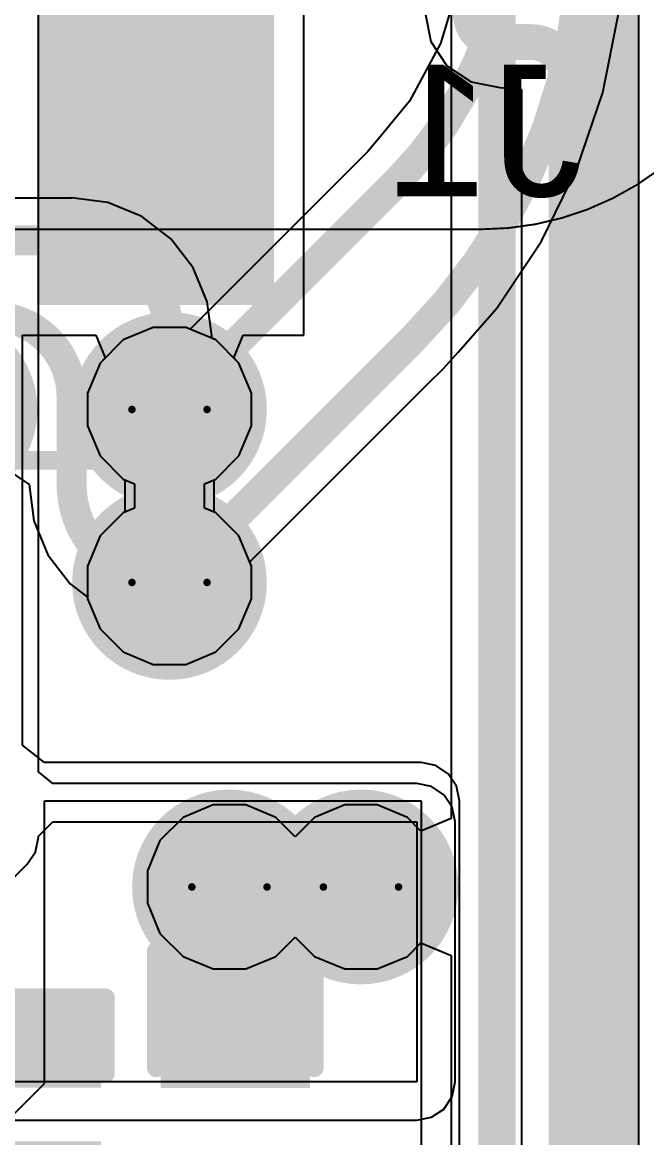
# Model space of a CAD drawing. Header units: inches. Extents: x -30 to 282, y -86 to 78.
# Drawn here: x -12.5 to -8.28, y -53.89 to -46.35 of the extents above; entities that cross this region are included whole.
import ezdxf

# ---------------------------------------------------------------- set-up
doc = ezdxf.new("R2010")
doc.units = ezdxf.units.IN
for name, color, linetype in [('Board Outline', 216, 'Continuous'), ('Bottom Layer', 5, 'Continuous'), ('Bottom Overlay', 54, 'Continuous'), ('Bottom Paste', 16, 'Continuous'), ('Bottom Solder', 6, 'Continuous'), ('Dimensions', 6, 'Continuous'), ('Drill Drawing', 1, 'Continuous'), ('GND 01', 76, 'Continuous'), ('GND 02', 16, 'Continuous'), ('PWR', 156, 'Continuous'), ('SIG 01', 90, 'Continuous'), ('Top Layer', 1, 'Continuous'), ('Top Overlay', 2, 'Continuous'), ('Top Paste', 8, 'Continuous'), ('Top Solder', 216, 'Continuous'), ('Via Holes', 16, 'Continuous')]:
    doc.layers.add(name, color=color, linetype=linetype)
doc.styles.add('Arial', font='', dxfattribs={"height": 0.2})
doc.styles.get('Arial').set_extended_font_data('Arial')

# ---------------------------------------------------------------- blocks, each defined once
blk = doc.blocks.new('B6B_ZR_SM4_TF_LF__SN__B_37')
at = {"layer": 'Bottom Layer'}
blk.add_hatch(color=5, dxfattribs=at).paths.add_polyline_path([(-6.5501, -0.125), (-5.0501, -0.125), (-5.0501, -2.425), (-6.5501, -2.425)])
at = {"layer": 'Bottom Paste'}
blk.add_hatch(color=16, dxfattribs=at).paths.add_polyline_path([(-6.5501, -0.125), (-5.0501, -0.125), (-5.0501, -2.425), (-6.5501, -2.425)])
at = {"layer": 'Bottom Solder'}
blk.add_hatch(color=6, dxfattribs=at).paths.add_polyline_path([(-6.6009, -0.0742), (-4.9993, -0.0742), (-4.9993, -2.4758), (-6.6009, -2.4758)])
at = {"layer": 'Bottom Overlay', "const_width": 0.127}
for points in [[(-6, 0.9749), (-6, 0.1061)], [(-4.3311, 0.9749), (-6, 0.9749)]]:
    blk.add_lwpolyline(points, dxfattribs=at)
at = {"layer": 'Bottom Overlay', "const_width": 0.0635}
for points in [[(-6.0318, 0.9749, 1), (-5.9683, 0.9749, 1)], [(-6.0318, 0.9749, 1), (-5.9683, 0.9749, 1)], [(-6.0318, 0.1061, 1), (-5.9683, 0.1061, 1)]]:
    blk.add_lwpolyline(points, format="xyb", close=True, dxfattribs=at)
blk = doc.blocks.new('C___0402_146')
at = {"layer": 'Top Layer'}
for points in [[(-0.6985, -0.3175), (-0.6985, 0.3175), (-0.2413, 0.3175), (-0.2413, -0.3175)], [(0.2413, -0.3175), (0.2413, 0.3175), (0.6985, 0.3175), (0.6985, -0.3175)]]:
    blk.add_hatch(color=1, dxfattribs=at).paths.add_polyline_path(points)
at = {"layer": 'Top Paste'}
for points in [[(-0.6985, -0.3175), (-0.6985, 0.3175), (-0.2413, 0.3175), (-0.2413, -0.3175)], [(0.2413, -0.3175), (0.2413, 0.3175), (0.6985, 0.3175), (0.6985, -0.3175)]]:
    blk.add_hatch(color=8, dxfattribs=at).paths.add_polyline_path(points)
at = {"layer": 'Top Solder'}
for points in [[(-0.7585, -0.3775), (-0.7585, 0.3775), (-0.1813, 0.3775), (-0.1813, -0.3775)], [(0.1813, -0.3775), (0.1813, 0.3775), (0.7585, 0.3775), (0.7585, -0.3775)]]:
    blk.add_hatch(color=216, dxfattribs=at).paths.add_polyline_path(points)
at = {"layer": 'Top Overlay', "const_width": 0.127}
for points in [[(-0.7874, 0.4064), (-0.7874, -0.4064)], [(-0.7874, 0.4064), (-0.2794, 0.4064)], [(0.7874, 0.4064), (0.2794, 0.4064)], [(0.7874, 0.4064), (0.7874, -0.4064)], [(-0.2794, -0.4064), (-0.7874, -0.4064)], [(0.2794, -0.4064), (0.7874, -0.4064)]]:
    blk.add_lwpolyline(points, dxfattribs=at)
at = {"layer": 'Top Overlay', "const_width": 0.0635}
for points in [[(-0.8191, 0.4064, 1), (-0.7556, 0.4064, 1)], [(-0.8191, 0.4064, 1), (-0.7556, 0.4064, 1)], [(-0.3112, 0.4064, 1), (-0.2477, 0.4064, 1)], [(0.2476, 0.4064, 1), (0.3111, 0.4064, 1)], [(0.7556, 0.4064, 1), (0.8191, 0.4064, 1)], [(0.7556, 0.4064, 1), (0.8191, 0.4064, 1)], [(-0.8191, -0.4064, 1), (-0.7556, -0.4064, 1)], [(-0.8191, -0.4064, 1), (-0.7556, -0.4064, 1)], [(-0.3112, -0.4064, 1), (-0.2477, -0.4064, 1)], [(0.2477, -0.4064, 1), (0.3111, -0.4064, 1)], [(0.7556, -0.4064, 1), (0.8191, -0.4064, 1)], [(0.7556, -0.4064, 1), (0.8191, -0.4064, 1)]]:
    blk.add_lwpolyline(points, format="xyb", close=True, dxfattribs=at)
blk = doc.blocks.new('C___0603_147')
at = {"layer": 'Top Layer'}
for points in [[(-0.381, 0.4445), (-0.381, -0.4445), (-1.143, -0.4445), (-1.143, 0.4445)], [(1.143, 0.4445), (1.143, -0.4445), (0.381, -0.4445), (0.381, 0.4445)]]:
    blk.add_hatch(color=1, dxfattribs=at).paths.add_polyline_path(points)
at = {"layer": 'Top Paste'}
for points in [[(-0.381, 0.4445), (-0.381, -0.4445), (-1.143, -0.4445), (-1.143, 0.4445)], [(1.143, 0.4445), (1.143, -0.4445), (0.381, -0.4445), (0.381, 0.4445)]]:
    blk.add_hatch(color=8, dxfattribs=at).paths.add_polyline_path(points)
at = {"layer": 'Top Solder'}
for points in [[(-0.321, 0.5045), (-0.321, -0.5045), (-1.203, -0.5045), (-1.203, 0.5045)], [(1.203, 0.5045), (1.203, -0.5045), (0.321, -0.5045), (0.321, 0.5045)]]:
    blk.add_hatch(color=216, dxfattribs=at).paths.add_polyline_path(points)
at = {"layer": 'Top Overlay', "const_width": 0.127}
for points in [[(-0.4572, 0.5334), (-1.2446, 0.5334)], [(-1.2446, 0.5334), (-1.2446, -0.5334)], [(0.4572, 0.5334), (1.2446, 0.5334)], [(1.2446, 0.5334), (1.2446, -0.5334)], [(-1.2446, -0.5334), (-0.4572, -0.5334)], [(1.2446, -0.5334), (0.4572, -0.5334)]]:
    blk.add_lwpolyline(points, dxfattribs=at)
at = {"layer": 'Top Overlay', "const_width": 0.0635}
for points in [[(-1.2764, 0.5334, 1), (-1.2129, 0.5334, 1)], [(-1.2764, 0.5334, 1), (-1.2129, 0.5334, 1)], [(-0.4889, 0.5334, 1), (-0.4254, 0.5334, 1)], [(0.4255, 0.5334, 1), (0.489, 0.5334, 1)], [(1.2128, 0.5334, 1), (1.2763, 0.5334, 1)], [(1.2128, 0.5334, 1), (1.2763, 0.5334, 1)], [(-1.2764, -0.5334, 1), (-1.2128, -0.5334, 1)], [(-1.2764, -0.5334, 1), (-1.2128, -0.5334, 1)], [(-0.4889, -0.5334, 1), (-0.4254, -0.5334, 1)], [(0.4254, -0.5334, 1), (0.4889, -0.5334, 1)], [(1.2128, -0.5334, 1), (1.2763, -0.5334, 1)], [(1.2128, -0.5334, 1), (1.2763, -0.5334, 1)]]:
    blk.add_lwpolyline(points, format="xyb", close=True, dxfattribs=at)

msp = doc.modelspace()

# ---------------------------------------------------------------- hatches: boundary and pattern name
at = {"layer": 'Bottom Layer'}
h = msp.add_hatch(color=5, dxfattribs=at)
edge = h.paths.add_edge_path()
edge.add_arc((-11.5035, -48.9672), 0.3, 0, 360)
h = msp.add_hatch(color=5, dxfattribs=at)
edge = h.paths.add_edge_path()
edge.add_arc((-11.5035, -50.1356), 0.3, 0, 360)
h = msp.add_hatch(color=5, dxfattribs=at)
edge = h.paths.add_edge_path()
edge.add_arc((-11.0983, -52.193), 0.3, 0, 360)
h = msp.add_hatch(color=5, dxfattribs=at)
edge = h.paths.add_edge_path()
edge.add_arc((-10.2093, -52.193), 0.3, 0, 360)
at = {"layer": 'GND 01'}
h = msp.add_hatch(color=76, dxfattribs=at)
edge = h.paths.add_edge_path()
edge.add_arc((-13.0541, -48.9672), 0.658, 0, 360)
h = msp.add_hatch(color=76, dxfattribs=at)
edge = h.paths.add_edge_path()
edge.add_arc((-11.5035, -48.9672), 0.658, 0, 360)
h = msp.add_hatch(color=76, dxfattribs=at)
edge = h.paths.add_edge_path()
edge.add_arc((-11.5035, -50.1356), 0.658, 0, 360)
h = msp.add_hatch(color=76, dxfattribs=at)
edge = h.paths.add_edge_path()
edge.add_arc((-11.0983, -52.193), 0.658, 0, 360)
h = msp.add_hatch(color=76, dxfattribs=at)
edge = h.paths.add_edge_path()
edge.add_arc((-10.2093, -52.193), 0.658, 0, 360)
at = {"layer": 'GND 02'}
h = msp.add_hatch(color=16, dxfattribs=at)
edge = h.paths.add_edge_path()
edge.add_arc((-13.0541, -48.9672), 0.658, 0, 360)
h = msp.add_hatch(color=16, dxfattribs=at)
edge = h.paths.add_edge_path()
edge.add_arc((-11.5035, -48.9672), 0.658, 0, 360)
h = msp.add_hatch(color=16, dxfattribs=at)
edge = h.paths.add_edge_path()
edge.add_arc((-11.5035, -50.1356), 0.658, 0, 360)
h = msp.add_hatch(color=16, dxfattribs=at)
edge = h.paths.add_edge_path()
edge.add_arc((-11.0983, -52.193), 0.658, 0, 360)
h = msp.add_hatch(color=16, dxfattribs=at)
edge = h.paths.add_edge_path()
edge.add_arc((-10.2093, -52.193), 0.658, 0, 360)
at = {"layer": 'PWR'}
h = msp.add_hatch(color=156, dxfattribs=at)
edge = h.paths.add_edge_path()
edge.add_arc((-11.5035, -48.9672), 0.3, 0, 360)
h = msp.add_hatch(color=156, dxfattribs=at)
edge = h.paths.add_edge_path()
edge.add_arc((-11.5035, -50.1356), 0.3, 0, 360)
h = msp.add_hatch(color=156, dxfattribs=at)
edge = h.paths.add_edge_path()
edge.add_arc((-11.0983, -52.193), 0.3, 0, 360)
h = msp.add_hatch(color=156, dxfattribs=at)
edge = h.paths.add_edge_path()
edge.add_arc((-10.2093, -52.193), 0.3, 0, 360)
at = {"layer": 'SIG 01'}
h = msp.add_hatch(color=90, dxfattribs=at)
edge = h.paths.add_edge_path()
edge.add_arc((-11.5035, -48.9672), 0.3, 0, 360)
h = msp.add_hatch(color=90, dxfattribs=at)
edge = h.paths.add_edge_path()
edge.add_arc((-11.5035, -50.1356), 0.3, 0, 360)
h = msp.add_hatch(color=90, dxfattribs=at)
edge = h.paths.add_edge_path()
edge.add_arc((-11.0983, -52.193), 0.3, 0, 360)
h = msp.add_hatch(color=90, dxfattribs=at)
edge = h.paths.add_edge_path()
edge.add_arc((-10.2093, -52.193), 0.3, 0, 360)
at = {"layer": 'Top Layer'}
h = msp.add_hatch(color=1, dxfattribs=at)
edge = h.paths.add_edge_path()
edge.add_arc((-11.5035, -48.9672), 0.3, 0, 360)
h = msp.add_hatch(color=1, dxfattribs=at)
edge = h.paths.add_edge_path()
edge.add_arc((-11.5035, -50.1356), 0.3, 0, 360)
h = msp.add_hatch(color=1, dxfattribs=at)
edge = h.paths.add_edge_path()
edge.add_arc((-11.0983, -52.193), 0.3, 0, 360)
h = msp.add_hatch(color=1, dxfattribs=at)
edge = h.paths.add_edge_path()
edge.add_arc((-10.2093, -52.193), 0.3, 0, 360)
at = {"layer": 'Via Holes'}
h = msp.add_hatch(color=7, dxfattribs=at)
edge = h.paths.add_edge_path()
edge.add_arc((-11.5035, -48.9672), 0.15, 0, 360)
h = msp.add_hatch(color=7, dxfattribs=at)
edge = h.paths.add_edge_path()
edge.add_arc((-11.5035, -50.1356), 0.15, 0, 360)
h = msp.add_hatch(color=7, dxfattribs=at)
edge = h.paths.add_edge_path()
edge.add_arc((-11.0983, -52.193), 0.15, 0, 360)
h = msp.add_hatch(color=7, dxfattribs=at)
edge = h.paths.add_edge_path()
edge.add_arc((-10.2093, -52.193), 0.15, 0, 360)

# ---------------------------------------------------------------- linework, layer by layer
at = {"layer": 'Board Outline', "const_width": 0.254}
msp.add_lwpolyline([(37.4947, -16.4465, -2.502525), (-17.2929, -16.4465)], format="xyb", dxfattribs=at)
at = {"layer": 'Bottom Layer'}
for p, q in [((-10.595, -48.4655), (-10.595, -45.6575)), ((-9.7766, -46.2879), (-9.7381, -46.4811)), ((-9.7381, -46.4811), (-9.6286, -46.645)), ((-9.6286, -46.645), (-9.4648, -46.7544)), ((-9.4648, -46.7544), (-9.2716, -46.7929)), ((-9.2716, -46.7929), (-9.2716, -46.7929)), ((-9.2716, -46.7929), (-9.1245, -46.8058)), ((-9.1245, -46.8058), (-9.1245, -46.9907)), ((-9.1245, -46.9907), (-9.1245, -50.9556)), ((-12.4966, -51.2352), (-12.4966, -48.4655)), ((-12.4966, -48.4655), (-12.0007, -48.4655)), ((-12.0007, -48.4655), (-11.9376, -48.6179)), ((-11.0694, -48.6179), (-11.0062, -48.4655)), ((-11.0062, -48.4655), (-10.595, -48.4655)), ((-11.9731, -48.6534), (-12.0575, -48.857)), ((-11.9376, -48.6179), (-11.9731, -48.6534)), ((-11.0338, -48.6534), (-11.0694, -48.6179)), ((-10.9495, -48.857), (-11.0338, -48.6534)), ((-12.0575, -48.857), (-12.0575, -49.0774)), ((-10.9495, -49.0774), (-10.9495, -48.857)), ((-12.0575, -49.0774), (-11.9731, -49.281)), ((-11.0338, -49.281), (-10.9495, -49.0774)), ((-11.9731, -49.281), (-11.8173, -49.4369)), ((-11.1897, -49.4369), (-11.0338, -49.281)), ((-11.8173, -49.4369), (-11.7399, -49.4689)), ((-11.7399, -49.4689), (-11.7399, -49.6339)), ((-11.2671, -49.4689), (-11.1897, -49.4369)), ((-11.2671, -49.6339), (-11.2671, -49.4689)), ((-11.7399, -49.6339), (-11.8173, -49.666)), ((-11.1897, -49.666), (-11.2671, -49.6339)), ((-11.8173, -49.666), (-11.9731, -49.8218)), ((-11.0338, -49.8218), (-11.1897, -49.666)), ((-11.9731, -49.8218), (-12.0575, -50.0254)), ((-10.9495, -50.0254), (-11.0338, -49.8218)), ((-12.0575, -50.0254), (-12.0575, -50.2458)), ((-10.9495, -50.2458), (-10.9495, -50.0254)), ((-12.0575, -50.2458), (-11.9731, -50.4494)), ((-11.0338, -50.4494), (-10.9495, -50.2458)), ((-11.9731, -50.4494), (-11.8173, -50.6053)), ((-11.1897, -50.6053), (-11.0338, -50.4494)), ((-11.8173, -50.6053), (-11.6137, -50.6896)), ((-11.3933, -50.6896), (-11.1897, -50.6053)), ((-11.6137, -50.6896), (-11.3933, -50.6896)), ((-9.1245, -50.9556), (-9.1245, -56.678)), ((-12.349, -51.3524), (-12.4966, -51.2352)), ((-9.8029, -51.3524), (-12.349, -51.3524)), ((-9.7038, -51.3721), (-9.8029, -51.3524)), ((-9.6198, -51.4283), (-9.7038, -51.3721)), ((-9.5637, -51.5123), (-9.6198, -51.4283)), ((-9.544, -51.6114), (-9.5637, -51.5123)), ((-12.349, -53.5199), (-12.349, -51.6114)), ((-12.349, -51.6114), (-9.8029, -51.6114)), ((-9.8029, -51.6114), (-9.8029, -57.781)), ((-9.544, -57.781), (-9.544, -51.6114)), ((-13.4605, -54.6314), (-12.349, -53.5199))]:
    msp.add_line(p, q, dxfattribs=at)
at = {"layer": 'Bottom Layer', "const_width": 0.2413}
for points in [[(-8.4519, -56.5255), (-8.4519, -38.6034)], [(-9.2716, -46.4847), (-9.0615, -46.4847)], [(-8.8202, -46.8467), (-8.8202, -46.726)], [(-8.8202, -46.9907), (-8.8202, -46.8467)], [(-8.8202, -50.9556), (-8.8202, -46.9907)], [(-8.8202, -56.678), (-8.8202, -50.9556)]]:
    msp.add_lwpolyline(points, dxfattribs=at)
for points in [[(-9.2716, -46.4847, -1), (-9.2716, -46.091)], [(-9.0615, -46.4847, -0.414214), (-8.8202, -46.726)]]:
    msp.add_lwpolyline(points, format="xyb", dxfattribs=at)
at = {"layer": 'Bottom Layer', "const_width": 0.1206}
for points in [[(-9.3319, -46.4847, 1), (-9.2112, -46.4847, 1)], [(-9.3319, -46.4847, 1), (-9.2112, -46.4847, 1)], [(-9.1218, -46.4847, 1), (-9.0012, -46.4847, 1)], [(-9.1218, -46.4847, 1), (-9.0012, -46.4847, 1)], [(-8.8805, -46.726, 1), (-8.7599, -46.726, 1)], [(-8.8805, -46.726, 1), (-8.7599, -46.726, 1)], [(-8.8805, -46.8467, 1), (-8.7599, -46.8467, 1)], [(-8.8805, -46.8467, 1), (-8.7599, -46.8467, 1)], [(-8.8805, -46.9907, 1), (-8.7599, -46.9907, 1)], [(-8.8805, -46.9907, 1), (-8.7599, -46.9907, 1)], [(-8.8805, -50.9556, 1), (-8.7599, -50.9556, 1)], [(-8.8805, -50.9556, 1), (-8.7599, -50.9556, 1)]]:
    msp.add_lwpolyline(points, format="xyb", close=True, dxfattribs=at)
at = {"layer": 'Dimensions', "const_width": 0.0127}
msp.add_lwpolyline([(-7.3991, -45.75, -0.414214), (-9.3991, -47.75)], format="xyb", dxfattribs=at)
msp.add_lwpolyline([(-25.3991, -47.75), (-9.3991, -47.75)], dxfattribs=at)
at = {"layer": 'Dimensions', "const_width": 0.00635}
msp.add_lwpolyline([(-9.4023, -47.75, 1), (-9.3959, -47.75, 1)], format="xyb", close=True, dxfattribs=at)
msp.add_lwpolyline([(-9.4023, -47.75, 1), (-9.3959, -47.75, 1)], format="xyb", close=True, dxfattribs=at)
at = {"layer": 'Drill Drawing'}
for points, const_width in [([(-11.2495, -48.9672, 1), (-11.7575, -48.9672, 1)], 0.0508), ([(-11.7702, -48.9672, 1), (-11.7448, -48.9672, 1)], 0.0254), ([(-11.2622, -48.9672, 1), (-11.2368, -48.9672, 1)], 0.0254), ([(-11.2495, -50.1356, 1), (-11.7575, -50.1356, 1)], 0.0508), ([(-11.7702, -50.1356, 1), (-11.7448, -50.1356, 1)], 0.0254), ([(-11.2622, -50.1356, 1), (-11.2368, -50.1356, 1)], 0.0254), ([(-10.8443, -52.193, 1), (-11.3523, -52.193, 1)], 0.0508), ([(-9.9553, -52.193, 1), (-10.4633, -52.193, 1)], 0.0508), ([(-11.365, -52.193, 1), (-11.3396, -52.193, 1)], 0.0254), ([(-10.857, -52.193, 1), (-10.8316, -52.193, 1)], 0.0254), ([(-10.476, -52.193, 1), (-10.4506, -52.193, 1)], 0.0254), ([(-9.968, -52.193, 1), (-9.9426, -52.193, 1)], 0.0254)]:
    msp.add_lwpolyline(points, format="xyb", close=True, dxfattribs=dict(at, const_width=const_width))
at = {"layer": 'PWR'}
for p, q in [((-11.6137, -48.4132), (-11.8173, -48.4976)), ((-11.3933, -48.4132), (-11.6137, -48.4132)), ((-11.1897, -48.4976), (-11.3933, -48.4132)), ((-11.8173, -48.4976), (-11.9731, -48.6534)), ((-11.0338, -48.6534), (-11.1897, -48.4976)), ((-11.9731, -48.6534), (-12.0575, -48.857)), ((-10.9495, -48.857), (-11.0338, -48.6534)), ((-12.0575, -48.857), (-12.0575, -49.0774)), ((-10.9495, -49.0774), (-10.9495, -48.857)), ((-12.0575, -49.0774), (-11.9731, -49.281)), ((-11.0338, -49.281), (-10.9495, -49.0774)), ((-11.9731, -49.281), (-11.8173, -49.4369)), ((-11.1897, -49.4369), (-11.0338, -49.281)), ((-11.8173, -49.4369), (-11.8063, -49.4415)), ((-11.8063, -49.4415), (-11.8063, -49.6614)), ((-11.2007, -49.4415), (-11.1897, -49.4369)), ((-11.2007, -49.6614), (-11.2007, -49.4415)), ((-11.8173, -49.666), (-11.9731, -49.8218)), ((-11.8063, -49.6614), (-11.8173, -49.666)), ((-11.1897, -49.666), (-11.2007, -49.6614)), ((-11.0338, -49.8218), (-11.1897, -49.666)), ((-11.9731, -49.8218), (-12.0575, -50.0254)), ((-10.9495, -50.0254), (-11.0338, -49.8218)), ((-12.0575, -50.0254), (-12.0575, -50.2458)), ((-10.9495, -50.2458), (-10.9495, -50.0254)), ((-12.0575, -50.2458), (-11.9731, -50.4494)), ((-11.0338, -50.4494), (-10.9495, -50.2458)), ((-11.9731, -50.4494), (-11.8173, -50.6053)), ((-11.1897, -50.6053), (-11.0338, -50.4494)), ((-11.8173, -50.6053), (-11.6137, -50.6896)), ((-11.3933, -50.6896), (-11.1897, -50.6053)), ((-11.6137, -50.6896), (-11.3933, -50.6896))]:
    msp.add_line(p, q, dxfattribs=at)
at = {"layer": 'SIG 01'}
for p, q in [((-8.3319, -56.1075), (-8.3319, -33.366)), ((-9.6008, -42.0859), (-9.6008, -51.7307)), ((-12.1651, -47.5393), (-16.1184, -47.5393)), ((-11.9195, -47.569), (-12.1651, -47.5367)), ((-12.1651, -47.5367), (-12.1651, -47.5393)), ((-11.6905, -47.6639), (-11.9195, -47.569)), ((-11.494, -47.8147), (-11.6905, -47.6639)), ((-11.3431, -48.0113), (-11.494, -47.8147)), ((-11.2483, -48.2402), (-11.3431, -48.0113)), ((-11.216, -48.4859), (-11.2483, -48.2402)), ((-11.2143, -48.4874), (-11.216, -48.4859)), ((-11.216, -48.4859), (-11.216, -48.4859)), ((-11.216, -48.4859), (-11.216, -48.4859)), ((-11.1897, -48.4976), (-11.2143, -48.4874)), ((-11.0338, -48.6534), (-11.1897, -48.4976)), ((-10.9495, -48.857), (-11.0338, -48.6534)), ((-10.9495, -49.0774), (-10.9495, -48.857)), ((-11.0338, -49.281), (-10.9495, -49.0774)), ((-11.1897, -49.4369), (-11.0338, -49.281)), ((-12.6116, -49.367), (-12.4527, -49.474)), ((-12.4527, -49.474), (-12.4203, -49.7196)), ((-11.2007, -49.4415), (-11.1897, -49.4369)), ((-11.2007, -49.6614), (-11.2007, -49.4415)), ((-12.4203, -49.7196), (-12.3255, -49.9486)), ((-11.1897, -49.666), (-11.2007, -49.6614)), ((-11.0338, -49.8218), (-11.1897, -49.666)), ((-10.9495, -50.0254), (-11.0338, -49.8218)), ((-12.3255, -49.9486), (-12.1746, -50.1451)), ((-10.9495, -50.2458), (-10.9495, -50.0254)), ((-12.1746, -50.1451), (-12.0575, -50.235)), ((-12.0575, -50.235), (-12.0575, -50.2458)), ((-12.0575, -50.2458), (-11.9731, -50.4494)), ((-11.0338, -50.4494), (-10.9495, -50.2458)), ((-11.9731, -50.4494), (-11.8173, -50.6053)), ((-11.1897, -50.6053), (-11.0338, -50.4494)), ((-11.8173, -50.6053), (-11.6137, -50.6896)), ((-11.3933, -50.6896), (-11.1897, -50.6053)), ((-11.6137, -50.6896), (-11.3933, -50.6896)), ((-11.2085, -51.639), (-11.4121, -51.7234)), ((-10.9881, -51.639), (-11.2085, -51.639)), ((-10.7845, -51.7234), (-10.9881, -51.639)), ((-10.3195, -51.639), (-10.5231, -51.7234)), ((-10.0991, -51.639), (-10.3195, -51.639)), ((-9.8955, -51.7234), (-10.0991, -51.639)), ((-11.4121, -51.7234), (-11.568, -51.8792)), ((-10.6538, -51.854), (-10.7845, -51.7234)), ((-10.5231, -51.7234), (-10.6538, -51.854)), ((-9.804, -51.8148), (-9.8955, -51.7234)), ((-9.6008, -51.7307), (-9.804, -51.8148)), ((-11.568, -51.8792), (-11.6523, -52.0828)), ((-11.6523, -52.0828), (-11.6523, -52.3032)), ((-11.6523, -52.3032), (-11.568, -52.5068)), ((-11.568, -52.5068), (-11.4121, -52.6627)), ((-10.7845, -52.6627), (-10.6538, -52.532)), ((-10.6538, -52.532), (-10.5231, -52.6627)), ((-9.8955, -52.6627), (-9.804, -52.5712)), ((-9.804, -52.5712), (-9.6008, -52.6554)), ((-11.4121, -52.6627), (-11.2085, -52.747)), ((-10.9881, -52.747), (-10.7845, -52.6627)), ((-10.5231, -52.6627), (-10.3195, -52.747)), ((-10.0991, -52.747), (-9.8955, -52.6627)), ((-9.6008, -52.6554), (-9.6008, -56.2765)), ((-11.2085, -52.747), (-10.9881, -52.747)), ((-10.3195, -52.747), (-10.0991, -52.747))]:
    msp.add_line(p, q, dxfattribs=at)
for points, const_width in [([(-8.6427, -56.1075), (-8.6427, -33.0158)], 0.254), ([(-9.2901, -56.4787), (-9.2901, -33.3712)], 0.254), ([(-16.1184, -47.8242), (-12.1651, -47.8242)], 0.2032), ([(-11.5035, -48.9672), (-11.5035, -48.4859)], 0.2032), ([(-12.1651, -49.474), (-12.1651, -48.883)], 0.2032)]:
    msp.add_lwpolyline(points, dxfattribs=dict(at, const_width=const_width))
at = {"layer": 'SIG 01', "const_width": 0.1016}
for points in [[(-12.2159, -47.8242, 1), (-12.1143, -47.8242, 1)], [(-12.2159, -47.8242, 1), (-12.1143, -47.8242, 1)], [(-11.5543, -48.4859, 1), (-11.4527, -48.4859, 1)], [(-11.5543, -48.4859, 1), (-11.4527, -48.4859, 1)], [(-12.2159, -48.883, 1), (-12.1143, -48.883, 1)], [(-12.2159, -48.883, 1), (-12.1143, -48.883, 1)], [(-11.5543, -48.9672, 1), (-11.4527, -48.9672, 1)], [(-12.2159, -49.474, 1), (-12.1143, -49.474, 1)], [(-12.2159, -49.474, 1), (-12.1143, -49.474, 1)], [(-11.5543, -50.1356, 1), (-11.4527, -50.1356, 1)]]:
    msp.add_lwpolyline(points, format="xyb", close=True, dxfattribs=at)
at = {"layer": 'SIG 01', "const_width": 0.2032}
for points in [[(-12.1651, -47.8242, -0.414214), (-11.5035, -48.4859)], [(-12.7101, -48.3381, -0.414214), (-12.1651, -48.883)], [(-11.5035, -50.1356, -0.414214), (-12.1651, -49.474)]]:
    msp.add_lwpolyline(points, format="xyb", dxfattribs=at)
at = {"layer": 'Top Layer'}
for p, q in [((-12.3888, -51.4151), (-12.3888, -45.6927)), ((-9.5434, -46.071), (-9.6719, -46.4948)), ((-8.5746, -46.8267), (-8.4685, -46.2933)), ((-9.6719, -46.4948), (-9.8806, -46.8853)), ((-8.7494, -47.3417), (-8.5746, -46.8267)), ((-9.8806, -46.8853), (-10.0673, -47.1127)), ((-10.0673, -47.1127), (-10.1641, -47.225)), ((-10.1641, -47.225), (-11.3643, -48.4252)), ((-10.1641, -47.225), (-10.1641, -47.225)), ((-8.99, -47.8295), (-8.7494, -47.3417)), ((-9.2921, -48.2817), (-8.99, -47.8295)), ((-9.5529, -48.5791), (-9.2921, -48.2817)), ((-11.6137, -48.4132), (-11.8173, -48.4976)), ((-11.3933, -48.4132), (-11.6137, -48.4132)), ((-11.3643, -48.4252), (-11.3933, -48.4132)), ((-11.8173, -48.4976), (-11.9731, -48.6534)), ((-9.6507, -48.6906), (-9.5529, -48.5791)), ((-11.9731, -48.6534), (-12.0575, -48.857)), ((-9.7602, -48.7952), (-9.651, -48.6909)), ((-9.651, -48.6909), (-9.6507, -48.6906)), ((-10.9615, -49.9965), (-9.7602, -48.7952)), ((-12.0575, -48.857), (-12.0575, -49.0774)), ((-12.0575, -49.0774), (-11.9731, -49.281)), ((-11.9731, -49.281), (-11.8173, -49.4369)), ((-11.8173, -49.4369), (-11.7399, -49.4689)), ((-11.7399, -49.4689), (-11.7399, -49.6339)), ((-11.7399, -49.6339), (-11.8173, -49.666)), ((-11.8173, -49.666), (-11.9731, -49.8218)), ((-11.9731, -49.8218), (-12.0575, -50.0254)), ((-12.0575, -50.0254), (-12.0575, -50.2458)), ((-10.9495, -50.0254), (-10.9615, -49.9965)), ((-10.9495, -50.2458), (-10.9495, -50.0254)), ((-12.0575, -50.2458), (-11.9731, -50.4494)), ((-11.0338, -50.4494), (-10.9495, -50.2458)), ((-11.9731, -50.4494), (-11.8173, -50.6053)), ((-11.1897, -50.6053), (-11.0338, -50.4494)), ((-11.8173, -50.6053), (-11.6137, -50.6896)), ((-11.3933, -50.6896), (-11.1897, -50.6053)), ((-11.6137, -50.6896), (-11.3933, -50.6896)), ((-12.2922, -51.4943), (-12.3888, -51.4151)), ((-9.832, -51.4943), (-12.2922, -51.4943)), ((-9.7329, -51.5141), (-9.832, -51.4943)), ((-9.6489, -51.5702), (-9.7329, -51.5141)), ((-9.5927, -51.6542), (-9.6489, -51.5702)), ((-9.573, -51.7533), (-9.5927, -51.6542)), ((-12.3888, -51.8499), (-12.2922, -51.7533)), ((-12.2922, -51.7533), (-9.832, -51.7533)), ((-9.832, -51.7533), (-9.832, -53.5098)), ((-9.573, -53.5098), (-9.573, -51.7533)), ((-12.4085, -51.9555), (-12.3888, -51.8564)), ((-12.3888, -51.8564), (-12.3888, -51.8499)), ((-12.4646, -52.0396), (-12.4085, -51.9555)), ((-13.3117, -52.8867), (-12.4646, -52.0396)), ((-9.832, -53.5098), (-13.0209, -53.5098)), ((-9.5927, -53.6089), (-9.573, -53.5098)), ((-9.6489, -53.6929), (-9.5927, -53.6089)), ((-9.7329, -53.7491), (-9.6489, -53.6929)), ((-13.0209, -53.7688), (-9.832, -53.7688)), ((-9.832, -53.7688), (-9.7329, -53.7491))]:
    msp.add_line(p, q, dxfattribs=at)
at = {"layer": 'Top Layer', "const_width": 0.2032}
for points in [[(-9.2187, -45.6304, -0.198912), (-9.9627, -47.4264)], [(-8.7212, -45.7506, -0.198937), (-9.8549, -48.487)]]:
    msp.add_lwpolyline(points, format="xyb", dxfattribs=at)
for points in [[(-11.5035, -48.9672), (-9.9627, -47.4264)], [(-11.5035, -50.1356), (-9.8549, -48.487)]]:
    msp.add_lwpolyline(points, dxfattribs=at)
at = {"layer": 'Top Layer', "const_width": 0.1016}
for points in [[(-10.0135, -47.4264, 1), (-9.9119, -47.4264, 1)], [(-10.0135, -47.4264, 1), (-9.9119, -47.4264, 1)], [(-9.9057, -48.487, 1), (-9.8041, -48.487, 1)], [(-9.9057, -48.487, 1), (-9.8041, -48.487, 1)], [(-11.5543, -48.9672, 1), (-11.4527, -48.9672, 1)], [(-11.5543, -50.1356, 1), (-11.4527, -50.1356, 1)]]:
    msp.add_lwpolyline(points, format="xyb", close=True, dxfattribs=at)

# ---------------------------------------------------------------- block references
for name, p, rotation in [('B6B_ZR_SM4_TF_LF__SN__B_37', (-17.3991, -48.3364), 180), ('C___0603_147', (-11.059, -53.8715), 90), ('C___0402_146', (-12.3429, -53.7297), 90)]:
    msp.add_blockref(name, p, dxfattribs=dict(rotation=rotation))

# ---------------------------------------------------------------- texts
at = {"layer": 'Bottom Overlay', "style": 'Arial', "text_generation_flag": 2}
msp.add_text('J1', height=0.889, dxfattribs=at).set_placement((-8.7129, -47.5262))

doc.saveas('drawing.dxf')
